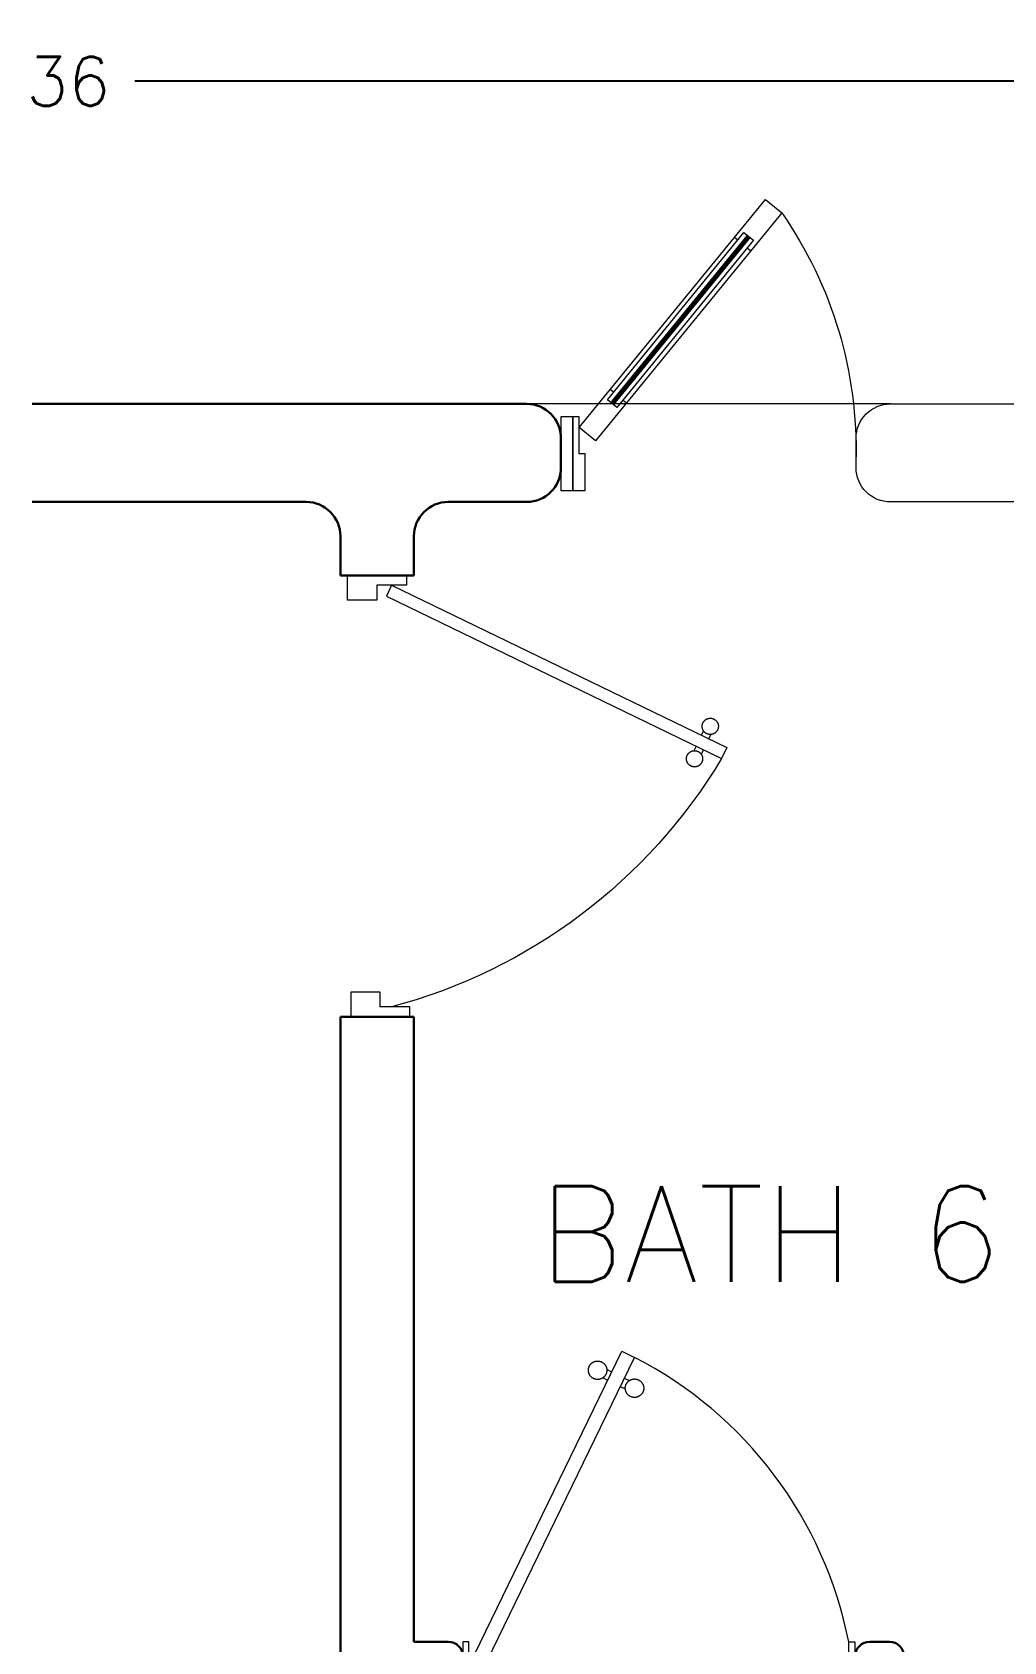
# Model space of a CAD drawing. Header units: metres. Extents: x -44 to 358, y -246 to 48.
# Drawn here: x 29.864 to 31.846, y -67.57 to -64.287 of the extents above; entities that cross this region are included whole.
import ezdxf

# ---------------------------------------------------------------- set-up
doc = ezdxf.new("R2010")
doc.units = ezdxf.units.M
doc.header["$LTSCALE"] = 0.3
doc.header["$PDMODE"] = 3
for name, color, linetype, lineweight in [('A-DOOR', 7, 'Continuous', 5), ('A-WALL', 7, 'Continuous', 30), ('piscina', 7, 'Continuous', 0), ('piso', 251, 'Continuous', 18)]:
    doc.layers.add(name, color=color, linetype=linetype, lineweight=lineweight)
doc.layers.add('ACERO', color=5, linetype='Continuous')
doc.layers.add('TEXTOS', color=4, linetype='Continuous')
doc.styles.add('SMPLEX', font='simplex.shx')
doc.dimstyles.new('DIM-50', dxfattribs={"dimscale": 0.5, "dimtxt": 0.2, "dimasz": 0.2, "dimexe": 0.2, "dimexo": 0.2, "dimgap": 0.1, "dimtad": 0, "dimtih": 1, "dimtoh": 1, "dimzin": 0, "dimdsep": 46, "dimtxsty": 'SMPLEX', "dimblk1": 'OBLIQUE', "dimblk2": 'OBLIQUE', "dimsah": 1, "dimcen": 0.2, "dimclrd": 4, "dimclre": 4, "dimclrt": 4, "dimadec": 0, "dimazin": 0, "dimtfac": 1, "dimtmove": 0, "dimatfit": 3, "dimldrblk": 'OPEN30', "dimfxl": 0.3, "dimfxlon": 1, "dimtfill": 1, "dimtolj": 1, "dimtzin": 0, "dimarcsym": 0})

# ---------------------------------------------------------------- blocks, each defined once
blk = doc.blocks.new('P90')
at = {"layer": 'A-DOOR'}
for p, q in [((-0.0476, -0.8576), (0.6364, -0.5264)), ((-0.0368, -0.88), (0.6473, -0.5489)), ((0.5843, -0.5517), (0.58, -0.5427)), ((0.5992, -0.5445), (0.5949, -0.5355)), ((0.6473, -0.5489), (0.6364, -0.5264)), ((0.5952, -0.5741), (0.5995, -0.5831)), ((0.6101, -0.5669), (0.6144, -0.5759)), ((-0.0368, -0.88), (-0.0476, -0.8576))]:
    blk.add_line(p, q, dxfattribs=at)
for points in [[(-0.06, -0.02), (-0.06, -0.05), (-0.12, -0.05), (-0.12, 0), (0, 0), (0, -0.02)], [(-0.0668, -0.88), (-0.0668, -0.85), (-0.1268, -0.85), (-0.1268, -0.9), (-0.0068, -0.9), (-0.0068, -0.88)]]:
    blk.add_lwpolyline(points, close=True, dxfattribs=at)
blk.add_arc((-0.3259, -1.105), 1.1228, 31.0139, 75.0797, dxfattribs=at)
for points in [[(0.5812, -0.5096), (0.5857, -0.5096), (0.5933, -0.5141), (0.5977, -0.5218), (0.5977, -0.5306), (0.5933, -0.5383), (0.5856, -0.5427), (0.5767, -0.5427), (0.5691, -0.5383), (0.5647, -0.5306), (0.5647, -0.5217), (0.5691, -0.514), (0.5768, -0.5096), (0.5812, -0.5096)], [(0.6133, -0.5758), (0.6177, -0.5758), (0.6254, -0.5803), (0.6298, -0.5879), (0.6298, -0.5968), (0.6253, -0.6045), (0.6176, -0.6089), (0.6088, -0.6089), (0.6011, -0.6044), (0.5967, -0.5967), (0.5967, -0.5879), (0.6011, -0.5802), (0.6088, -0.5758), (0.6133, -0.5758)]]:
    blk.add_open_spline(points, degree=2, dxfattribs=at)
blk = doc.blocks.new('A$C3685e79b')
at = {"layer": 'A-DOOR'}
for p, q in [((0.0125, 0.05), (0.3248, 0.6926)), ((0.3248, 0.6926), (0.3503, 0.6802)), ((0.038, 0.0376), (0.3503, 0.6802)), ((0.296, 0.6333), (0.2858, 0.6383)), ((0.3042, 0.6503), (0.294, 0.6552)), ((0.3297, 0.6379), (0.3399, 0.6329)), ((0.3215, 0.621), (0.3317, 0.616)), ((0.038, 0.0376), (0.0125, 0.05))]:
    blk.add_line(p, q, dxfattribs=at)
for points in [[(0, 0), (0.025, 0), (0.025, 0.025), (0.0125, 0.025), (0.0125, 0.1), (0, 0.1), (0, 0)], [(0.8, 0), (0.775, 0), (0.775, 0.025), (0.7875, 0.025), (0.7875, 0.1), (0.8, 0.1), (0.8, 0)]]:
    blk.add_lwpolyline(points, dxfattribs=at)
blk.add_arc((-0.0309, -0.0619), 0.8343, 11.1901, 62.8126, dxfattribs=at)
for points in [[(0.294, 0.6539), (0.294, 0.659), (0.289, 0.6677), (0.2802, 0.6727), (0.2702, 0.6727), (0.2614, 0.6677), (0.2564, 0.6589), (0.2564, 0.6489), (0.2614, 0.6401), (0.2702, 0.6351), (0.2803, 0.6351), (0.289, 0.6401), (0.294, 0.6489), (0.294, 0.6539)], [(0.3693, 0.6173), (0.3693, 0.6224), (0.3642, 0.6311), (0.3555, 0.6361), (0.3454, 0.6361), (0.3367, 0.6311), (0.3316, 0.6224), (0.3317, 0.6123), (0.3367, 0.6035), (0.3454, 0.5985), (0.3555, 0.5985), (0.3643, 0.6036), (0.3693, 0.6123), (0.3693, 0.6173)]]:
    blk.add_open_spline(points, degree=2, dxfattribs=at)
blk = doc.blocks.new('_OBLIQUE')
at = {"color": 0, "linetype": 'ByBlock'}
blk.add_line((-0.5, -0.5), (0.5, 0.5), dxfattribs=at)
blk = doc.blocks.new('*D1052')
at = {"layer": 'ACERO', "color": 4, "lineweight": -2, "ltscale": 0.2, "transparency": 16777216}
for p, q in [((27.192, -64.5372), (27.192, -64.2872)), ((32.5543, -64.5372), (32.5543, -64.2872)), ((27.192, -64.3872), (29.6731, -64.3872)), ((32.5543, -64.3872), (30.0731, -64.3872))]:
    blk.add_line(p, q, dxfattribs=at)
at = {"layer": 'DEFPOINTS', "color": 0, "ltscale": 0.2, "transparency": 16777216}
for p in [(32.5543, -64.3872), (27.192, -65.0454), (32.5543, -65.0454)]:
    blk.add_point(p, dxfattribs=at)
at = {"layer": 'ACERO', "color": 4, "lineweight": -2, "ltscale": 0.2, "transparency": 16777216, "xscale": 0.1, "yscale": 0.1, "zscale": 0.1, "rotation": 180}
blk.add_blockref('_OBLIQUE', (27.192, -64.3872), dxfattribs=at)
at = {"layer": 'ACERO', "color": 4, "lineweight": -2, "ltscale": 0.2, "transparency": 16777216, "xscale": 0.1, "yscale": 0.1, "zscale": 0.1}
blk.add_blockref('_OBLIQUE', (32.5543, -64.3872), dxfattribs=at)
at = {"layer": 'ACERO', "color": 4, "ltscale": 0.2, "transparency": 16777216, "insert": (29.8731, -64.3872), "char_height": 0.1, "attachment_point": 5, "style": 'SMPLEX', "bg_fill": 3, "box_fill_scale": 1.1, "bg_fill_color": 256, "bg_fill_true_color": 13158600, "bg_fill_transparency": 0}
blk.add_mtext('\\A1;5.36', dxfattribs=at)
blk = doc.blocks.new('_Open30')
at = {"color": 0, "lineweight": -2}
for p, q in [((-1, 0.268), (0, 0)), ((0, 0), (-1, -0.268)), ((0, 0), (-1, 0))]:
    blk.add_line(p, q, dxfattribs=at)

msp = doc.modelspace()

# ---------------------------------------------------------------- linework, layer by layer
at = {"layer": 'A-DOOR', "color": 7, "true_color": 0xffffff, "extrusion": (0, 0, -1)}
for p, q in [((31.3032705, -64.7114274), (31.2963051, -64.7057373)), ((31.3226313, -64.7272438), (31.3295965, -64.732934)), ((31.049834, -65.0216587), (31.0428687, -65.0159685)), ((31.0691948, -65.037475), (31.0761601, -65.0431652))]:
    msp.add_line(p, q, dxfattribs=at)
for points in [[(-30.9796031, -65.0934118), (-31.3595708, -64.6282939), (-31.3928622, -64.6554907), (-31.0128945, -65.1206085)], [(-31.3352843, -64.7117552), (-31.0565417, -65.0529637), (-31.0371808, -65.0371474), (-31.3159235, -64.6959387)]]:
    msp.add_lwpolyline(points, close=True, dxfattribs=at)
at = {"layer": 'A-DOOR', "color": 7, "true_color": 0xffffff}
for points in [[(30.9671031, -65.0719822), (30.9421289, -65.0719822), (30.9421289, -65.2219822), (30.9671031, -65.2219822)], [(30.9921289, -65.2219822), (30.9921289, -65.1469822), (30.9796031, -65.1469822), (30.9796031, -65.0719822), (30.9671031, -65.0719822), (30.9671031, -65.2219822)]]:
    msp.add_lwpolyline(points, close=True, dxfattribs=at)
msp.add_lwpolyline([(31.6146559, -65.0454285), (31.8760651, -65.0454285, -0.414213587), (31.9460651, -65.1154285), (31.9460651, -65.1754283, -0.414213537), (31.8760651, -65.2454283), (31.6146559, -65.2454283, -0.414213587), (31.5446559, -65.1754283), (31.5446559, -65.1154285, -0.414213537)], format="xyb", close=True, dxfattribs=at)
at = {"layer": 'A-DOOR', "color": 7, "true_color": 0xffffff, "extrusion": (0, 0, -1)}
msp.add_arc((-30.7004355, -65.1382545), 0.8441064, 145.1155625, 181.6312765, dxfattribs=at)
at = {"layer": 'A-WALL', "color": 7, "true_color": 0xffffff}
for p, q in [((29.8637851, -65.0454286), (30.872585, -65.0454286)), ((30.942585, -65.1754286), (30.942585, -65.1154286)), ((30.422585, -65.2454286), (29.8637851, -65.2454286)), ((30.712585, -65.2454286), (30.872585, -65.2454286)), ((30.492585, -65.3154286), (30.492585, -65.3954286)), ((30.642585, -65.3154286), (30.642585, -65.3954286)), ((30.642585, -65.3954286), (30.492585, -65.3954286)), ((30.492585, -69.6904286), (30.492585, -66.2954286)), ((30.642585, -66.2954286), (30.492585, -66.2954286)), ((30.642585, -66.2954286), (30.642585, -67.5704286)), ((30.712585, -67.5704286), (30.642585, -67.5704286)), ((31.612585, -67.5704286), (31.572585, -67.5704286))]:
    msp.add_line(p, q, dxfattribs=at)
for centre, radius, start, end in [((30.872585, -65.1154286), 0.07, 0, 90), ((30.872585, -65.1754286), 0.07, 270, 0), ((30.422585, -65.3154286), 0.07, 0, 90), ((30.712585, -65.3154286), 0.07, 90, 180), ((30.712585, -67.6004286), 0.03, 0, 90), ((31.572585, -67.6004286), 0.03, 90, 180), ((31.612585, -67.6004286), 0.03, 0, 90)]:
    msp.add_arc(centre, radius, start, end, dxfattribs=at)
at = {"layer": 'piscina', "color": 7, "true_color": 0xffffff, "extrusion": (0, 0, -1), "const_width": 0.01}
msp.add_lwpolyline([(-31.325604, -64.703847), (-31.0468612, -65.0450555)], dxfattribs=at)
at = {"layer": 'piso', "color": 7, "true_color": 0xffffff}
msp.add_line((31.6146559, -65.0454285), (30.872585, -65.0454286), dxfattribs=at)

# ---------------------------------------------------------------- block references
at = {"color": 7, "true_color": 0xffffff}
msp.add_blockref('A$C3685e79b', (30.7421289, -67.6704286), dxfattribs=at)
at = {"layer": 'A-DOOR', "color": 7, "true_color": 0xffffff, "xscale": -1, "rotation": 180}
msp.add_blockref('P90', (30.6339097, -66.2954286), dxfattribs=at)

# ---------------------------------------------------------------- texts
at = {"layer": 'TEXTOS', "color": 7, "true_color": 0xffffff, "insert": (30.7629901, -66.8361864), "char_height": 0.195, "width": 3.404876512, "attachment_point": 7}
msp.add_mtext('{\\Fromans|c0; BATH 6}', dxfattribs=at)

# ---------------------------------------------------------------- next in the draw order: dimensions: what is measured, and where the dimension line sits
at = {"layer": 'ACERO', "ltscale": 0.2}
dim = msp.add_linear_dim(base=(32.5542863, -64.3872052), p1=(27.191985, -65.0454286), p2=(32.5542863, -65.0454286), dimstyle='DIM-50', dxfattribs=at)
dim.commit()
dim.dimension.update_dxf_attribs({"geometry": '*D1052', "text_midpoint": (29.8731356, -64.3872052)})

doc.saveas('drawing.dxf')
